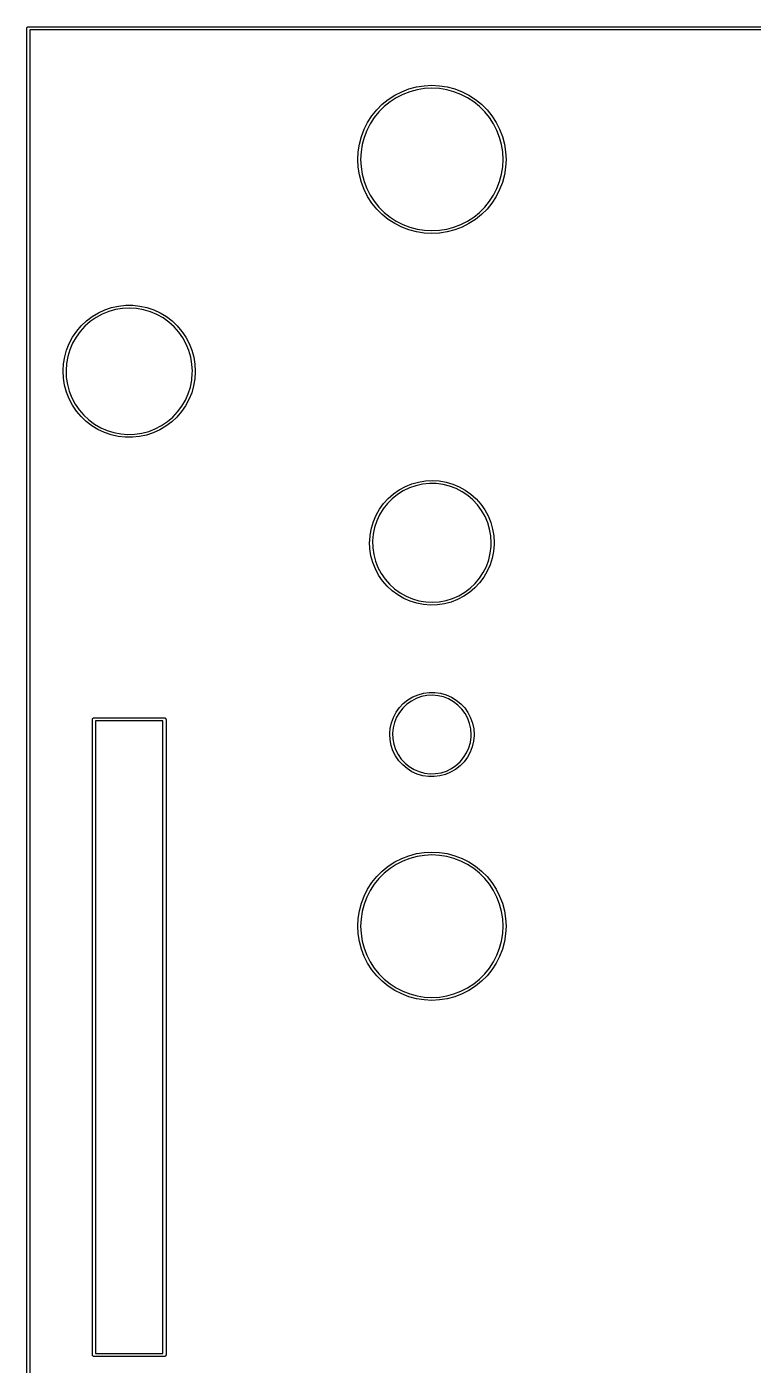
# Model space of a CAD drawing. Extents: x 0 to 80, y -100 to 0.
# Drawn here: x -0.1 to 35.9, y -66.3 to 0.1 of the extents above; entities that cross this region are included whole.
import ezdxf

# ---------------------------------------------------------------- set-up
doc = ezdxf.new("R2010")
doc.units = 0
doc.layers.add('BLACK', color=7, linetype='CONTINUOUS')

msp = doc.modelspace()

# ---------------------------------------------------------------- linework, layer by layer
at = {"layer": 'BLACK', "linetype": 'CONTINUOUS'}
for p, q in [((-0.075, 0), (-0.07328, 0.00974)), ((-0.075, -100), (-0.075, 0)), ((-0.07386, 0.01302), (-0.07219, 0.01591)), ((-0.07328, 0.00974), (-0.07386, 0.01302)), ((-0.07219, 0.01591), (-0.07048, 0.02565)), ((-0.07048, 0.02565), (-0.05795, 0.04058)), ((-0.05795, 0.04058), (-0.04821, 0.05745)), ((-0.04821, 0.05745), (-0.04185, 0.05977)), ((-0.04185, 0.05977), (-0.0375, 0.06495)), ((-0.0375, 0.06495), (-0.01831, 0.06834)), ((-0.01831, 0.06834), (0, 0.075)), ((0, 0.075), (80, 0.075)), ((0.075, -0.075), (0.075, -99.925)), ((79.925, -0.075), (0.075, -0.075)), ((18.1625, -3.31736), (18.5052, -3.14272)), ((18.5643, -3.27533), (18.2351, -3.44307)), ((18.5052, -3.14272), (18.8644, -3.00487)), ((18.9092, -3.14292), (18.5643, -3.27533)), ((18.8644, -3.00487), (19.2359, -2.90531)), ((19.2661, -3.0473), (18.9092, -3.14292)), ((19.2359, -2.90531), (19.6159, -2.84513)), ((19.631, -2.9895), (19.2661, -3.0473)), ((19.6159, -2.84513), (20, -2.825)), ((20, -2.97016), (19.631, -2.9895)), ((20, -2.825), (20.3841, -2.84513)), ((20.369, -2.9895), (20, -2.97016)), ((20.7339, -3.0473), (20.369, -2.9895)), ((20.3841, -2.84513), (20.7641, -2.90531)), ((21.0908, -3.14292), (20.7339, -3.0473)), ((20.7641, -2.90531), (21.1356, -3.00487)), ((21.4357, -3.27533), (21.0908, -3.14292)), ((21.1356, -3.00487), (21.4948, -3.14272)), ((21.7649, -3.44307), (21.4357, -3.27533)), ((21.4948, -3.14272), (21.8375, -3.31736)), ((17.2689, -4.04094), (17.5409, -3.76894)), ((17.6381, -3.87682), (17.3768, -4.13808)), ((17.5409, -3.76894), (17.8399, -3.52686)), ((17.9252, -3.6443), (17.6381, -3.87682)), ((17.8399, -3.52686), (18.1625, -3.31736)), ((18.2351, -3.44307), (17.9252, -3.6443)), ((22.0748, -3.6443), (21.7649, -3.44307)), ((21.8375, -3.31736), (22.1601, -3.52686)), ((22.3619, -3.87682), (22.0748, -3.6443)), ((22.1601, -3.52686), (22.4591, -3.76894)), ((22.6232, -4.13808), (22.3619, -3.87682)), ((22.4591, -3.76894), (22.7311, -4.04094)), ((16.8174, -4.6625), (17.0269, -4.33989)), ((17.1443, -4.42521), (16.9431, -4.73508)), ((17.0269, -4.33989), (17.2689, -4.04094)), ((17.3768, -4.13808), (17.1443, -4.42521)), ((22.8557, -4.42521), (22.6232, -4.13808)), ((22.7311, -4.04094), (22.9731, -4.33989)), ((23.0569, -4.73508), (22.8557, -4.42521)), ((22.9731, -4.33989), (23.1826, -4.6625)), ((16.5049, -5.36436), (16.6427, -5.00524)), ((16.6427, -5.00524), (16.8174, -4.6625)), ((16.7753, -5.06429), (16.6429, -5.40922)), ((16.9431, -4.73508), (16.7753, -5.06429)), ((23.2247, -5.06429), (23.0569, -4.73508)), ((23.1826, -4.6625), (23.3573, -5.00524)), ((23.3571, -5.40922), (23.2247, -5.06429)), ((23.3573, -5.00524), (23.4951, -5.36436)), ((16.3451, -6.11586), (16.4053, -5.73592)), ((16.4053, -5.73592), (16.5049, -5.36436)), ((16.5473, -5.7661), (16.4895, -6.13103)), ((16.6429, -5.40922), (16.5473, -5.7661)), ((23.4527, -5.7661), (23.3571, -5.40922)), ((23.5105, -6.13103), (23.4527, -5.7661)), ((23.4951, -5.36436), (23.5947, -5.73592)), ((23.5947, -5.73592), (23.6549, -6.11586)), ((16.325, -6.5), (16.3451, -6.11586)), ((16.3451, -6.88414), (16.325, -6.5)), ((16.4895, -6.13103), (16.4702, -6.5)), ((16.4702, -6.5), (16.4895, -6.86897)), ((23.5298, -6.5), (23.5105, -6.13103)), ((23.5105, -6.86897), (23.5298, -6.5)), ((23.6549, -6.11586), (23.675, -6.5)), ((23.675, -6.5), (23.6549, -6.88414)), ((16.4053, -7.26408), (16.3451, -6.88414)), ((16.5049, -7.63564), (16.4053, -7.26408)), ((16.4895, -6.86897), (16.5473, -7.23389)), ((16.5473, -7.23389), (16.6429, -7.59078)), ((23.3571, -7.59078), (23.4527, -7.23389)), ((23.4527, -7.23389), (23.5105, -6.86897)), ((23.5947, -7.26408), (23.4951, -7.63564)), ((23.6549, -6.88414), (23.5947, -7.26408)), ((16.6427, -7.99476), (16.5049, -7.63564)), ((16.6429, -7.59078), (16.7753, -7.93571)), ((16.7753, -7.93571), (16.9431, -8.26492)), ((23.0569, -8.26492), (23.2247, -7.93571)), ((23.2247, -7.93571), (23.3571, -7.59078)), ((23.4951, -7.63564), (23.3573, -7.99476)), ((16.8174, -8.3375), (16.6427, -7.99476)), ((17.0269, -8.66011), (16.8174, -8.3375)), ((16.9431, -8.26492), (17.1443, -8.57479)), ((17.1443, -8.57479), (17.3768, -8.86192)), ((22.6232, -8.86192), (22.8557, -8.57479)), ((22.8557, -8.57479), (23.0569, -8.26492)), ((23.1826, -8.3375), (22.9731, -8.66011)), ((23.3573, -7.99476), (23.1826, -8.3375)), ((17.2689, -8.95905), (17.0269, -8.66011)), ((17.5409, -9.23106), (17.2689, -8.95905)), ((17.3768, -8.86192), (17.6381, -9.12318)), ((17.8399, -9.47314), (17.5409, -9.23106)), ((17.6381, -9.12318), (17.9252, -9.3557)), ((22.0748, -9.3557), (22.3619, -9.12318)), ((22.4591, -9.23106), (22.1601, -9.47314)), ((22.3619, -9.12318), (22.6232, -8.86192)), ((22.7311, -8.95905), (22.4591, -9.23106)), ((22.9731, -8.66011), (22.7311, -8.95905)), ((18.1625, -9.68264), (17.8399, -9.47314)), ((17.9252, -9.3557), (18.2351, -9.55693)), ((18.5052, -9.85728), (18.1625, -9.68264)), ((18.2351, -9.55693), (18.5643, -9.72467)), ((18.8644, -9.99513), (18.5052, -9.85728)), ((18.5643, -9.72467), (18.9092, -9.85708)), ((18.9092, -9.85708), (19.2661, -9.9527)), ((20.7339, -9.9527), (21.0908, -9.85708)), ((21.0908, -9.85708), (21.4357, -9.72467)), ((21.4948, -9.85728), (21.1356, -9.99513)), ((21.4357, -9.72467), (21.7649, -9.55693)), ((21.8375, -9.68264), (21.4948, -9.85728)), ((21.7649, -9.55693), (22.0748, -9.3557)), ((22.1601, -9.47314), (21.8375, -9.68264)), ((19.2359, -10.0947), (18.8644, -9.99513)), ((19.6159, -10.1549), (19.2359, -10.0947)), ((19.2661, -9.9527), (19.631, -10.0105)), ((20, -10.175), (19.6159, -10.1549)), ((19.631, -10.0105), (20, -10.0298)), ((20, -10.0298), (20.369, -10.0105)), ((20.3841, -10.1549), (20, -10.175)), ((20.369, -10.0105), (20.7339, -9.9527)), ((20.7641, -10.0947), (20.3841, -10.1549)), ((21.1356, -9.99513), (20.7641, -10.0947)), ((3.79439, -13.955), (4.1303, -13.8426)), ((4.1303, -13.8426), (4.47639, -13.7671)), ((4.67283, -13.8872), (4.32789, -13.9431)), ((4.47639, -13.7671), (4.8286, -13.7295)), ((5.02185, -13.8702), (4.67283, -13.8872)), ((4.8286, -13.7295), (5.18281, -13.7301)), ((5.37059, -13.8921), (5.02185, -13.8702)), ((5.18281, -13.7301), (5.53489, -13.769)), ((5.71472, -13.9528), (5.37059, -13.8921)), ((5.53489, -13.769), (5.88071, -13.8456)), ((5.88071, -13.8456), (6.21623, -13.9592)), ((2.62834, -14.7415), (2.88613, -14.4986)), ((3.07303, -14.5336), (2.81011, -14.7638)), ((2.88613, -14.4986), (3.16864, -14.2849)), ((3.35996, -14.3342), (3.07303, -14.5336)), ((3.16864, -14.2849), (3.47258, -14.103)), ((3.66734, -14.168), (3.35996, -14.3342)), ((3.47258, -14.103), (3.79439, -13.955)), ((3.99133, -14.0371), (3.66734, -14.168)), ((4.32789, -13.9431), (3.99133, -14.0371)), ((6.04994, -14.0514), (5.71472, -13.9528)), ((6.37207, -14.1868), (6.04994, -14.0514)), ((6.21623, -13.9592), (6.53752, -14.1083)), ((6.6771, -14.3573), (6.37207, -14.1868)), ((6.53752, -14.1083), (6.84082, -14.2913)), ((6.96122, -14.5607), (6.6771, -14.3573)), ((6.84082, -14.2913), (7.12259, -14.506)), ((7.2209, -14.7945), (6.96122, -14.5607)), ((7.12259, -14.506), (7.37953, -14.7498)), ((2.19868, -15.3035), (2.39829, -15.0108)), ((2.57448, -15.0218), (2.36909, -15.3045)), ((2.39829, -15.0108), (2.62834, -14.7415)), ((2.81011, -14.7638), (2.57448, -15.0218)), ((7.4529, -15.0559), (7.2209, -14.7945)), ((7.37953, -14.7498), (7.60863, -15.0199)), ((7.65433, -15.3414), (7.4529, -15.0559)), ((7.60863, -15.0199), (7.80722, -15.3133)), ((1.89972, -15.9446), (2.03184, -15.6159)), ((2.03184, -15.6159), (2.19868, -15.3035)), ((2.19649, -15.6083), (2.05883, -15.9295)), ((2.36909, -15.3045), (2.19649, -15.6083)), ((7.82267, -15.6476), (7.65433, -15.3414)), ((7.80722, -15.3133), (7.97297, -15.6263)), ((7.95583, -15.9707), (7.82267, -15.6476)), ((7.97297, -15.6263), (8.10394, -15.9554)), ((1.74541, -16.6349), (1.80387, -16.2856)), ((1.80387, -16.2856), (1.89972, -15.9446)), ((1.95784, -16.264), (1.89476, -16.6077)), ((2.05883, -15.9295), (1.95784, -16.264)), ((8.05214, -16.3066), (7.95583, -15.9707)), ((8.11042, -16.6511), (8.05214, -16.3066)), ((8.10394, -15.9554), (8.1986, -16.2967)), ((8.1986, -16.2967), (8.25584, -16.6463)), ((1.72502, -16.9886), (1.72688, -16.9563)), ((1.74294, -17.3423), (1.72502, -16.9886)), ((1.72688, -16.9563), (1.74541, -16.6349)), ((1.89476, -16.6077), (1.87038, -16.9563)), ((1.87038, -16.9563), (1.88501, -17.3054)), ((8.09946, -17.4356), (8.1287, -17.0874)), ((8.12992, -17), (8.11042, -16.6511)), ((8.1287, -17.0874), (8.12992, -17)), ((8.27492, -17.0229), (8.2533, -17.3764)), ((8.25584, -16.6463), (8.275, -17)), ((8.275, -17), (8.27492, -17.0229)), ((1.79896, -17.6921), (1.74294, -17.3423)), ((1.89243, -18.0338), (1.79896, -17.6921)), ((1.88501, -17.3054), (1.93847, -17.6507)), ((1.93847, -17.6507), (2.03009, -17.988)), ((7.92593, -18.1115), (8.03159, -17.7784)), ((8.03159, -17.7784), (8.09946, -17.4356)), ((8.19361, -17.7256), (8.09657, -18.0662)), ((8.2533, -17.3764), (8.19361, -17.7256)), ((2.02225, -18.3633), (1.89243, -18.0338)), ((2.18691, -18.6769), (2.02225, -18.3633)), ((2.03009, -17.988), (2.15873, -18.3129)), ((2.15873, -18.3129), (2.32278, -18.6214)), ((7.60698, -18.7321), (7.78381, -18.4307)), ((7.78381, -18.4307), (7.92593, -18.1115)), ((7.96331, -18.3944), (7.79538, -18.7063)), ((8.09657, -18.0662), (7.96331, -18.3944)), ((2.38447, -18.9709), (2.18691, -18.6769)), ((2.32278, -18.6214), (2.52019, -18.9097)), ((2.61263, -19.2419), (2.38447, -18.9709)), ((2.52019, -18.9097), (2.74852, -19.1742)), ((2.74852, -19.1742), (3.00491, -19.4116)), ((7.15846, -19.2666), (7.39766, -19.0119)), ((7.59475, -18.9982), (7.36376, -19.2668)), ((7.39766, -19.0119), (7.60698, -18.7321)), ((7.79538, -18.7063), (7.59475, -18.9982)), ((2.86871, -19.4866), (2.61263, -19.2419)), ((3.14973, -19.7022), (2.86871, -19.4866)), ((3.00491, -19.4116), (3.28617, -19.619)), ((3.4524, -19.8863), (3.14973, -19.7022)), ((3.28617, -19.619), (3.58879, -19.7937)), ((3.77316, -20.0365), (3.4524, -19.8863)), ((3.58879, -19.7937), (3.909, -19.9336)), ((5.9672, -19.9767), (6.29298, -19.8504)), ((6.29298, -19.8504), (6.60265, -19.6885)), ((6.82187, -19.7215), (6.51729, -19.9023)), ((6.60265, -19.6885), (6.89235, -19.4931)), ((7.10513, -19.5088), (6.82187, -19.7215)), ((6.89235, -19.4931), (7.15846, -19.2666)), ((7.36376, -19.2668), (7.10513, -19.5088)), ((4.10828, -20.1513), (3.77316, -20.0365)), ((3.909, -19.9336), (4.2428, -20.037)), ((4.45383, -20.2291), (4.10828, -20.1513)), ((4.2428, -20.037), (4.58605, -20.1024)), ((4.80577, -20.2692), (4.45383, -20.2291)), ((4.58605, -20.1024), (4.93445, -20.1292)), ((5.15998, -20.2711), (4.80577, -20.2692)), ((4.93445, -20.1292), (5.28367, -20.117)), ((5.51232, -20.2347), (5.15998, -20.2711)), ((5.28367, -20.117), (5.62936, -20.066)), ((5.85867, -20.1604), (5.51232, -20.2347)), ((5.62936, -20.066), (5.9672, -19.9767)), ((6.19497, -20.0492), (5.85867, -20.1604)), ((6.51729, -19.9023), (6.19497, -20.0492)), ((19.0057, -22.5792), (19.3375, -22.4866)), ((19.3375, -22.4866), (19.6775, -22.4315)), ((19.6775, -22.4315), (20.0215, -22.4147)), ((20.0215, -22.4147), (20.3653, -22.4363)), ((20.3653, -22.4363), (20.7046, -22.4961)), ((20.7046, -22.4961), (21.035, -22.5934)), ((17.8413, -23.2956), (18.1004, -23.0687)), ((18.2967, -23.1032), (18.0325, -23.3149)), ((18.1004, -23.0687), (18.3833, -22.8721)), ((18.5835, -22.9233), (18.2967, -23.1032)), ((18.3833, -22.8721), (18.6863, -22.7082)), ((18.889, -22.7776), (18.5835, -22.9233)), ((18.6863, -22.7082), (19.0057, -22.5792)), ((19.2093, -22.6679), (18.889, -22.7776)), ((19.54, -22.5958), (19.2093, -22.6679)), ((19.8769, -22.5622), (19.54, -22.5958)), ((20.2153, -22.5675), (19.8769, -22.5622)), ((20.551, -22.6117), (20.2153, -22.5675)), ((20.8793, -22.6942), (20.551, -22.6117)), ((21.196, -22.8138), (20.8793, -22.6942)), ((21.035, -22.5934), (21.3526, -22.7269)), ((21.4968, -22.9691), (21.196, -22.8138)), ((21.3526, -22.7269), (21.6532, -22.8949)), ((21.7777, -23.1579), (21.4968, -22.9691)), ((21.6532, -22.8949), (21.9333, -23.0954)), ((22.0352, -23.3778), (21.7777, -23.1579)), ((21.9333, -23.0954), (22.1893, -23.3259)), ((17.2364, -24.1281), (17.4065, -23.8286)), ((17.4065, -23.8286), (17.609, -23.5499)), ((17.5855, -23.8219), (17.4086, -24.1105)), ((17.7944, -23.5555), (17.5855, -23.8219)), ((17.609, -23.5499), (17.8413, -23.2956)), ((18.0325, -23.3149), (17.7944, -23.5555)), ((22.2656, -23.6257), (22.0352, -23.3778)), ((22.1893, -23.3259), (22.418, -23.5835)), ((22.466, -23.8986), (22.2656, -23.6257)), ((22.418, -23.5835), (22.6166, -23.865)), ((22.6166, -23.865), (22.7825, -24.1668)), ((17.0011, -24.7745), (17.1007, -24.4447)), ((17.1007, -24.4447), (17.2364, -24.1281)), ((17.2661, -24.4176), (17.1598, -24.739)), ((17.4086, -24.1105), (17.2661, -24.4176)), ((22.6337, -24.1926), (22.466, -23.8986)), ((22.7665, -24.504), (22.6337, -24.1926)), ((22.8627, -24.8286), (22.7665, -24.504)), ((22.7825, -24.1668), (22.9138, -24.4853)), ((22.9138, -24.4853), (23.0087, -24.8164)), ((16.9183, -25.4076), (16.9389, -25.1133)), ((16.9389, -25.1133), (17.0011, -24.7745)), ((17.0912, -25.0705), (17.0611, -25.4076)), ((17.1598, -24.739), (17.0912, -25.0705)), ((22.9209, -25.162), (22.8627, -24.8286)), ((22.9404, -25.5), (22.9209, -25.162)), ((23.0087, -24.8164), (23.0662, -25.1561)), ((23.0662, -25.1561), (23.0854, -25.5)), ((16.9149, -25.4569), (16.9183, -25.4076)), ((16.9293, -25.8011), (16.9149, -25.4569)), ((16.982, -26.1415), (16.9293, -25.8011)), ((17.0611, -25.4076), (17.0699, -25.746)), ((17.0699, -25.746), (17.1176, -26.0812)), ((22.8939, -26.0207), (22.9346, -25.6846)), ((22.9346, -25.6846), (22.9404, -25.5)), ((23.0842, -25.5861), (23.0554, -25.9294)), ((23.0854, -25.5), (23.0842, -25.5861)), ((17.0723, -26.4739), (16.982, -26.1415)), ((17.1991, -26.7942), (17.0723, -26.4739)), ((17.1176, -26.0812), (17.2035, -26.4086)), ((17.2035, -26.4086), (17.3265, -26.724)), ((22.6985, -26.6678), (22.8149, -26.3499)), ((22.8149, -26.3499), (22.8939, -26.0207)), ((22.9885, -26.2673), (22.8843, -26.5956)), ((23.0554, -25.9294), (22.9885, -26.2673)), ((17.3609, -27.0983), (17.1991, -26.7942)), ((17.3265, -26.724), (17.4849, -27.0232)), ((17.5555, -27.3825), (17.3609, -27.0983)), ((17.4849, -27.0232), (17.6766, -27.3022)), ((22.3606, -27.2531), (22.5464, -26.9702)), ((22.5464, -26.9702), (22.6985, -26.6678)), ((22.7442, -26.9103), (22.5699, -27.2074)), ((22.8843, -26.5956), (22.7442, -26.9103)), ((17.7805, -27.6433), (17.5555, -27.3825)), ((17.6766, -27.3022), (17.8992, -27.5573)), ((18.0333, -27.8773), (17.7805, -27.6433)), ((17.8992, -27.5573), (18.1496, -27.7851)), ((18.1496, -27.7851), (18.4245, -27.9826)), ((21.6272, -27.9491), (21.8979, -27.7458)), ((22.1278, -27.7344), (21.8654, -27.9576)), ((21.8979, -27.7458), (22.1434, -27.5128)), ((22.3636, -27.4833), (22.1278, -27.7344)), ((22.1434, -27.5128), (22.3606, -27.2531)), ((22.5699, -27.2074), (22.3636, -27.4833)), ((18.3105, -28.0818), (18.0333, -27.8773)), ((18.6089, -28.254), (18.3105, -28.0818)), ((18.4245, -27.9826), (18.7203, -28.1473)), ((18.9245, -28.3919), (18.6089, -28.254)), ((18.7203, -28.1473), (19.033, -28.2768)), ((19.2536, -28.4937), (18.9245, -28.3919)), ((19.033, -28.2768), (19.3586, -28.3696)), ((19.5919, -28.5583), (19.2536, -28.4937)), ((19.3586, -28.3696), (19.6926, -28.4243)), ((19.6926, -28.4243), (20.0308, -28.4402)), ((20.0308, -28.4402), (20.3685, -28.4172)), ((20.6204, -28.5224), (20.2796, -28.5727)), ((20.3685, -28.4172), (20.7014, -28.3555)), ((20.9534, -28.4344), (20.6204, -28.5224)), ((20.7014, -28.3555), (21.0249, -28.256)), ((21.2746, -28.3098), (20.9534, -28.4344)), ((21.0249, -28.256), (21.3349, -28.1199)), ((21.5799, -28.1502), (21.2746, -28.3098)), ((21.3349, -28.1199), (21.6272, -27.9491)), ((21.8654, -27.9576), (21.5799, -28.1502)), ((19.9354, -28.5847), (19.5919, -28.5583)), ((20.2796, -28.5727), (19.9354, -28.5847)), ((18.8069, -33.2833), (19.0509, -33.1373)), ((19.0509, -33.1373), (19.3125, -33.0257)), ((19.4866, -33.1234), (19.2273, -33.2145)), ((19.3125, -33.0257), (19.5868, -32.9507)), ((19.7562, -33.0698), (19.4866, -33.1234)), ((19.5868, -32.9507), (19.8687, -32.9136)), ((20.0306, -33.0547), (19.7562, -33.0698)), ((19.8687, -32.9136), (20.1531, -32.9151)), ((20.3043, -33.0784), (20.0306, -33.0547)), ((20.1531, -32.9151), (20.4347, -32.9551)), ((20.5721, -33.1405), (20.3043, -33.0784)), ((20.4347, -32.9551), (20.7082, -33.033)), ((20.8284, -33.2396), (20.5721, -33.1405)), ((20.7082, -33.033), (20.9686, -33.1473)), ((20.9686, -33.1473), (21.211, -33.2959)), ((18.2232, -33.8984), (18.3892, -33.6674)), ((18.3892, -33.6674), (18.5849, -33.4611)), ((18.561, -33.6906), (18.3909, -33.9065)), ((18.7599, -33.5009), (18.561, -33.6906)), ((18.5849, -33.4611), (18.8069, -33.2833)), ((18.9835, -33.3412), (18.7599, -33.5009)), ((19.2273, -33.2145), (18.9835, -33.3412)), ((21.0681, -33.3739), (20.8284, -33.2396)), ((21.2866, -33.5406), (21.0681, -33.3739)), ((21.211, -33.2959), (21.4311, -33.476)), ((21.4794, -33.7365), (21.2866, -33.5406)), ((21.4311, -33.476), (21.6247, -33.6844)), ((21.6427, -33.9575), (21.4794, -33.7365)), ((21.6247, -33.6844), (21.7882, -33.917)), ((3.175, -34.25), (3.17672, -34.2403)), ((3.175, -65.75), (3.175, -34.25)), ((3.17614, -34.237), (3.1778, -34.2341)), ((3.17672, -34.2403), (3.17614, -34.237)), ((3.1778, -34.2341), (3.17952, -34.2243)), ((3.17952, -34.2243), (3.19205, -34.2094)), ((3.19205, -34.2094), (3.20179, -34.1925)), ((3.20179, -34.1925), (3.20815, -34.1902)), ((3.20815, -34.1902), (3.2125, -34.185)), ((3.2125, -34.185), (3.23169, -34.1817)), ((3.23169, -34.1817), (3.25, -34.175)), ((3.25, -34.175), (6.75, -34.175)), ((3.325, -34.325), (3.325, -65.675)), ((6.675, -34.325), (3.325, -34.325)), ((6.675, -65.675), (6.675, -34.325)), ((6.75, -34.175), (6.75974, -34.1767)), ((6.75974, -34.1767), (6.76302, -34.1761)), ((6.76302, -34.1761), (6.76591, -34.1778)), ((6.76591, -34.1778), (6.77565, -34.1795)), ((6.77565, -34.1795), (6.79058, -34.192)), ((6.79058, -34.192), (6.80745, -34.2018)), ((6.80745, -34.2018), (6.80977, -34.2081)), ((6.80977, -34.2081), (6.81495, -34.2125)), ((6.81495, -34.2125), (6.81834, -34.2317)), ((6.81834, -34.2317), (6.825, -34.25)), ((6.825, -34.25), (6.825, -65.75)), ((17.9319, -34.6946), (17.9924, -34.4168)), ((17.9924, -34.4168), (18.0902, -34.1497)), ((18.1497, -34.3988), (18.0834, -34.6655)), ((18.0902, -34.1497), (18.2232, -33.8984)), ((18.2529, -34.1441), (18.1497, -34.3988)), ((18.3909, -33.9065), (18.2529, -34.1441)), ((21.7732, -34.1994), (21.6427, -33.9575)), ((21.8683, -34.4572), (21.7732, -34.1994)), ((21.7882, -33.917), (21.9186, -34.1697)), ((21.9261, -34.7259), (21.8683, -34.4572)), ((21.9186, -34.1697), (22.0136, -34.4378)), ((22.0136, -34.4378), (22.0712, -34.7163)), ((17.9096, -34.9781), (17.9126, -34.9389)), ((17.9259, -35.262), (17.9096, -34.9781)), ((17.9126, -34.9389), (17.9319, -34.6946)), ((18.0834, -34.6655), (18.0554, -34.9389)), ((18.0554, -34.9389), (18.0662, -35.2135)), ((21.9051, -35.3945), (21.9417, -35.1222)), ((21.9455, -35), (21.9261, -34.7259)), ((21.9417, -35.1222), (21.9455, -35)), ((22.0901, -35.0438), (22.0648, -35.327)), ((22.0712, -34.7163), (22.0906, -35)), ((22.0906, -35), (22.0901, -35.0438)), ((17.9807, -35.5411), (17.9259, -35.262)), ((18.0728, -35.8101), (17.9807, -35.5411)), ((18.0662, -35.2135), (18.1156, -35.4838)), ((18.2006, -36.0642), (18.0728, -35.8101)), ((18.1156, -35.4838), (18.2026, -35.7445)), ((18.2026, -35.7445), (18.3254, -35.9904)), ((21.7194, -35.9104), (21.8305, -35.659)), ((21.8305, -35.659), (21.9051, -35.3945)), ((22.0013, -35.6042), (21.9008, -35.8703)), ((22.0648, -35.327), (22.0013, -35.6042)), ((18.3616, -36.2985), (18.2006, -36.0642)), ((18.3254, -35.9904), (18.4817, -36.2164)), ((18.553, -36.5089), (18.3616, -36.2985)), ((18.4817, -36.2164), (18.6682, -36.4182)), ((18.6682, -36.4182), (18.8813, -36.5917)), ((21.1924, -36.5373), (21.3971, -36.3539)), ((21.3971, -36.3539), (21.574, -36.1435)), ((21.5968, -36.3494), (21.3989, -36.5536)), ((21.574, -36.1435), (21.7194, -35.9104)), ((21.7651, -36.1202), (21.5968, -36.3494)), ((21.9008, -35.8703), (21.7651, -36.1202)), ((18.7712, -36.6913), (18.553, -36.5089)), ((19.0121, -36.8424), (18.7712, -36.6913)), ((18.8813, -36.5917), (19.1168, -36.7335)), ((19.2713, -36.9594), (19.0121, -36.8424)), ((19.1168, -36.7335), (19.3698, -36.8406)), ((19.544, -37.0402), (19.2713, -36.9594)), ((19.3698, -36.8406), (19.6354, -36.9111)), ((19.8251, -37.0832), (19.544, -37.0402)), ((19.6354, -36.9111), (19.9084, -36.9434)), ((20.1094, -37.0877), (19.8251, -37.0832)), ((19.9084, -36.9434), (20.1831, -36.9369)), ((20.3917, -37.0535), (20.1094, -37.0877)), ((20.1831, -36.9369), (20.4542, -36.8918)), ((20.6668, -36.9814), (20.3917, -37.0535)), ((20.4542, -36.8918), (20.7162, -36.8089)), ((20.9295, -36.8725), (20.6668, -36.9814)), ((20.7162, -36.8089), (20.9639, -36.6899)), ((21.1751, -36.7291), (20.9295, -36.8725)), ((20.9639, -36.6899), (21.1924, -36.5373)), ((21.3989, -36.5536), (21.1751, -36.7291)), ((18.5052, -41.1427), (18.8644, -41.0049)), ((18.8644, -41.0049), (19.2359, -40.9053)), ((19.2661, -41.0473), (18.9092, -41.1429)), ((19.2359, -40.9053), (19.6159, -40.8451)), ((19.631, -40.9895), (19.2661, -41.0473)), ((19.6159, -40.8451), (20, -40.825)), ((20, -40.9702), (19.631, -40.9895)), ((20, -40.825), (20.3841, -40.8451)), ((20.369, -40.9895), (20, -40.9702)), ((20.7339, -41.0473), (20.369, -40.9895)), ((20.3841, -40.8451), (20.7641, -40.9053)), ((21.0908, -41.1429), (20.7339, -41.0473)), ((20.7641, -40.9053), (21.1356, -41.0049)), ((21.1356, -41.0049), (21.4948, -41.1427)), ((17.2689, -42.0409), (17.5409, -41.7689)), ((17.5409, -41.7689), (17.8399, -41.5269)), ((17.9252, -41.6443), (17.6381, -41.8768)), ((17.8399, -41.5269), (18.1625, -41.3174)), ((18.2351, -41.4431), (17.9252, -41.6443)), ((18.1625, -41.3174), (18.5052, -41.1427)), ((18.5643, -41.2753), (18.2351, -41.4431)), ((18.9092, -41.1429), (18.5643, -41.2753)), ((21.4357, -41.2753), (21.0908, -41.1429)), ((21.7649, -41.4431), (21.4357, -41.2753)), ((21.4948, -41.1427), (21.8375, -41.3174)), ((22.0748, -41.6443), (21.7649, -41.4431)), ((21.8375, -41.3174), (22.1601, -41.5269)), ((22.3619, -41.8768), (22.0748, -41.6443)), ((22.1601, -41.5269), (22.4591, -41.7689)), ((22.4591, -41.7689), (22.7311, -42.0409)), ((16.8174, -42.6625), (17.0269, -42.3399)), ((17.1443, -42.4252), (16.9431, -42.7351)), ((17.0269, -42.3399), (17.2689, -42.0409)), ((17.3768, -42.1381), (17.1443, -42.4252)), ((17.6381, -41.8768), (17.3768, -42.1381)), ((22.6232, -42.1381), (22.3619, -41.8768)), ((22.8557, -42.4252), (22.6232, -42.1381)), ((22.7311, -42.0409), (22.9731, -42.3399)), ((23.0569, -42.7351), (22.8557, -42.4252)), ((22.9731, -42.3399), (23.1826, -42.6625)), ((16.5049, -43.3644), (16.6427, -43.0052)), ((16.6427, -43.0052), (16.8174, -42.6625)), ((16.7753, -43.0643), (16.6429, -43.4092)), ((16.9431, -42.7351), (16.7753, -43.0643)), ((23.2247, -43.0643), (23.0569, -42.7351)), ((23.1826, -42.6625), (23.3573, -43.0052)), ((23.3571, -43.4092), (23.2247, -43.0643)), ((23.3573, -43.0052), (23.4951, -43.3644)), ((16.3451, -44.1159), (16.4053, -43.7359)), ((16.4053, -43.7359), (16.5049, -43.3644)), ((16.5473, -43.7661), (16.4895, -44.131)), ((16.6429, -43.4092), (16.5473, -43.7661)), ((23.4527, -43.7661), (23.3571, -43.4092)), ((23.5105, -44.131), (23.4527, -43.7661)), ((23.4951, -43.3644), (23.5947, -43.7359)), ((23.5947, -43.7359), (23.6549, -44.1159)), ((16.325, -44.5), (16.3451, -44.1159)), ((16.4895, -44.131), (16.4702, -44.5)), ((23.5298, -44.5), (23.5105, -44.131)), ((23.6549, -44.1159), (23.675, -44.5)), ((16.3451, -44.8841), (16.325, -44.5)), ((16.4053, -45.2641), (16.3451, -44.8841)), ((16.4702, -44.5), (16.4895, -44.869)), ((16.4895, -44.869), (16.5473, -45.2339)), ((23.4527, -45.2339), (23.5105, -44.869)), ((23.5105, -44.869), (23.5298, -44.5)), ((23.6549, -44.8841), (23.5947, -45.2641)), ((23.675, -44.5), (23.6549, -44.8841)), ((16.5049, -45.6356), (16.4053, -45.2641)), ((16.6427, -45.9948), (16.5049, -45.6356)), ((16.5473, -45.2339), (16.6429, -45.5908)), ((16.6429, -45.5908), (16.7753, -45.9357)), ((23.2247, -45.9357), (23.3571, -45.5908)), ((23.3571, -45.5908), (23.4527, -45.2339)), ((23.4951, -45.6356), (23.3573, -45.9948)), ((23.5947, -45.2641), (23.4951, -45.6356)), ((16.8174, -46.3375), (16.6427, -45.9948)), ((16.7753, -45.9357), (16.9431, -46.2649)), ((17.0269, -46.6601), (16.8174, -46.3375)), ((16.9431, -46.2649), (17.1443, -46.5748)), ((22.8557, -46.5748), (23.0569, -46.2649)), ((23.1826, -46.3375), (22.9731, -46.6601)), ((23.0569, -46.2649), (23.2247, -45.9357)), ((23.3573, -45.9948), (23.1826, -46.3375)), ((17.2689, -46.9591), (17.0269, -46.6601)), ((17.1443, -46.5748), (17.3768, -46.8619)), ((17.5409, -47.2311), (17.2689, -46.9591)), ((17.3768, -46.8619), (17.6381, -47.1232)), ((22.3619, -47.1232), (22.6232, -46.8619)), ((22.7311, -46.9591), (22.4591, -47.2311)), ((22.6232, -46.8619), (22.8557, -46.5748)), ((22.9731, -46.6601), (22.7311, -46.9591)), ((17.8399, -47.4731), (17.5409, -47.2311)), ((17.6381, -47.1232), (17.9252, -47.3557)), ((18.1625, -47.6826), (17.8399, -47.4731)), ((17.9252, -47.3557), (18.2351, -47.5569)), ((18.5052, -47.8573), (18.1625, -47.6826)), ((18.2351, -47.5569), (18.5643, -47.7247)), ((18.5643, -47.7247), (18.9092, -47.8571)), ((21.0908, -47.8571), (21.4357, -47.7247)), ((21.4357, -47.7247), (21.7649, -47.5569)), ((21.8375, -47.6826), (21.4948, -47.8573)), ((21.7649, -47.5569), (22.0748, -47.3557)), ((22.1601, -47.4731), (21.8375, -47.6826)), ((22.0748, -47.3557), (22.3619, -47.1232)), ((22.4591, -47.2311), (22.1601, -47.4731)), ((18.8644, -47.9951), (18.5052, -47.8573)), ((19.2359, -48.0947), (18.8644, -47.9951)), ((18.9092, -47.8571), (19.2661, -47.9527)), ((19.6159, -48.1549), (19.2359, -48.0947)), ((19.2661, -47.9527), (19.631, -48.0105)), ((20, -48.175), (19.6159, -48.1549)), ((19.631, -48.0105), (20, -48.0298)), ((20, -48.0298), (20.369, -48.0105)), ((20.3841, -48.1549), (20, -48.175)), ((20.369, -48.0105), (20.7339, -47.9527)), ((20.7641, -48.0947), (20.3841, -48.1549)), ((20.7339, -47.9527), (21.0908, -47.8571)), ((21.1356, -47.9951), (20.7641, -48.0947)), ((21.4948, -47.8573), (21.1356, -47.9951)), ((3.18166, -65.7683), (3.175, -65.75)), ((3.18505, -65.7875), (3.18166, -65.7683)), ((3.19023, -65.7918), (3.18505, -65.7875)), ((3.19255, -65.7982), (3.19023, -65.7918)), ((3.20942, -65.808), (3.19255, -65.7982)), ((3.22435, -65.8205), (3.20942, -65.808)), ((3.23409, -65.8222), (3.22435, -65.8205)), ((3.23698, -65.8239), (3.23409, -65.8222)), ((3.24026, -65.8233), (3.23698, -65.8239)), ((3.25, -65.825), (3.24026, -65.8233)), ((6.75, -65.825), (3.25, -65.825)), ((3.325, -65.675), (6.675, -65.675)), ((6.76831, -65.8183), (6.75, -65.825)), ((6.7875, -65.815), (6.76831, -65.8183)), ((6.79185, -65.8098), (6.7875, -65.815)), ((6.79821, -65.8075), (6.79185, -65.8098)), ((6.80795, -65.7906), (6.79821, -65.8075)), ((6.82048, -65.7757), (6.80795, -65.7906)), ((6.82219, -65.7659), (6.82048, -65.7757)), ((6.82386, -65.763), (6.82219, -65.7659)), ((6.825, -65.75), (6.82328, -65.7597)), ((6.82328, -65.7597), (6.82386, -65.763))]:
    msp.add_line(p, q, dxfattribs=at)

doc.saveas('drawing.dxf')
